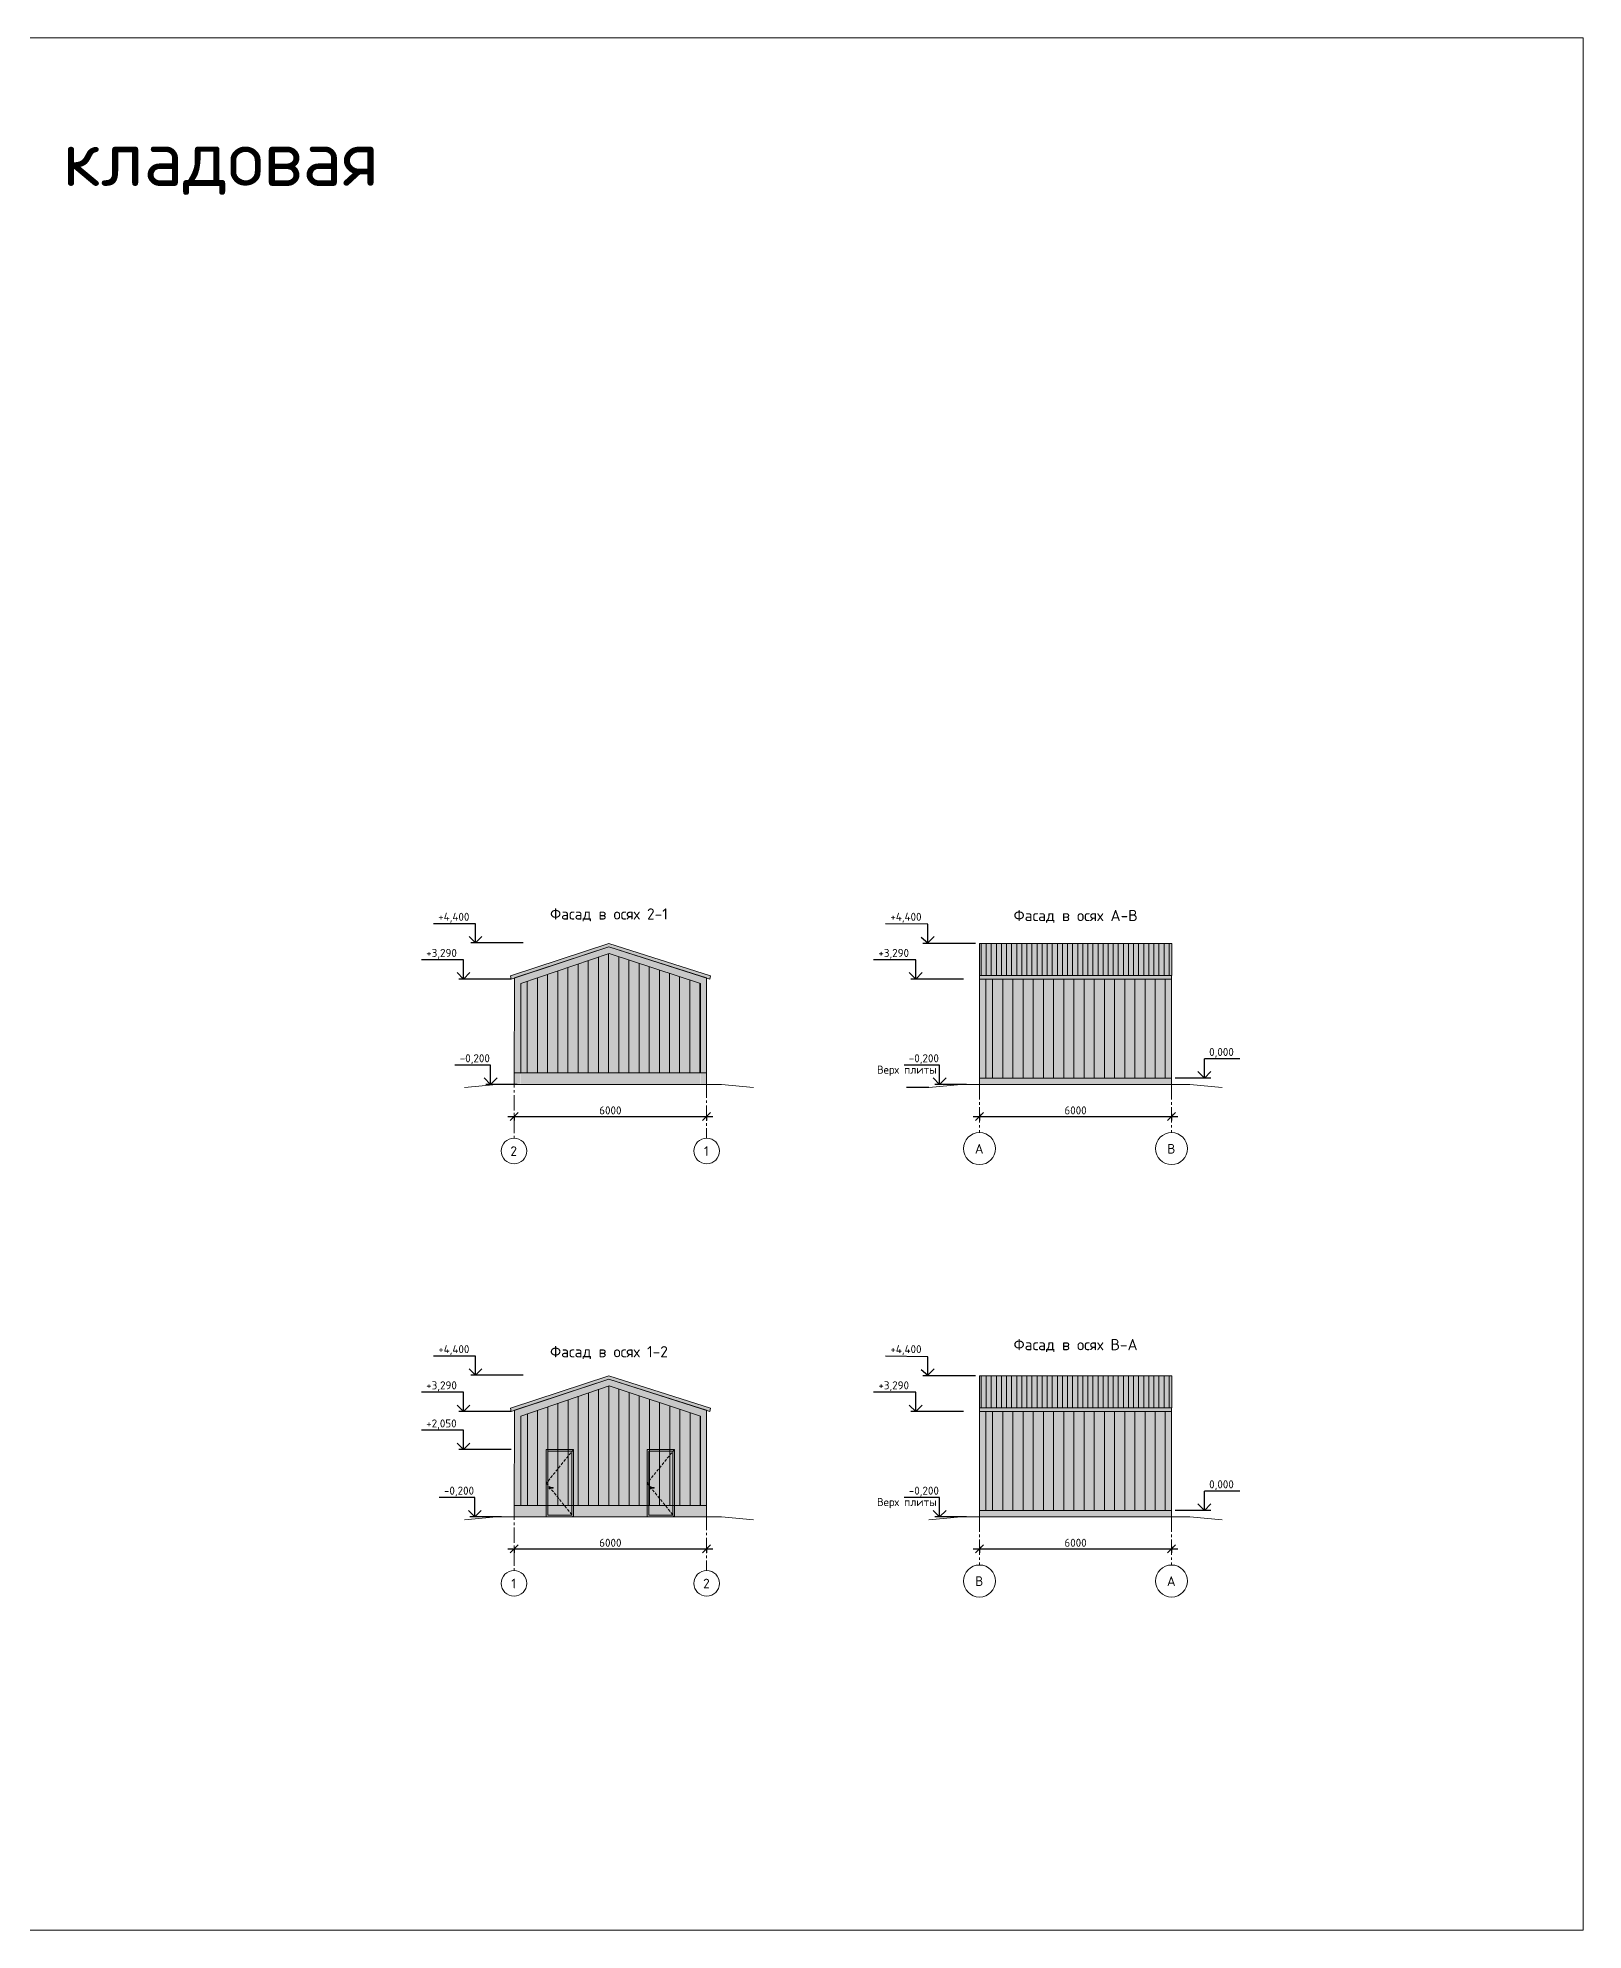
# Model space of a CAD drawing. Header units: millimetres. Extents: x 3795014 to 4300160, y 3869364 to 4016788.
# Drawn here: x 4086145 to 4134422, y 3869364 to 3928475 of the extents above; entities that cross this region are included whole.
import ezdxf
from ezdxf.enums import TextEntityAlignment as Align

# ---------------------------------------------------------------- set-up
doc = ezdxf.new("R2010")
doc.units = ezdxf.units.MM
doc.linetypes.add('HIDDEN', pattern=[0.375, 0.25, -0.125])
doc.linetypes.add('осевая2', pattern=[28.575, 19.05, -3.175, 3.175, -3.175])
doc.layers.get('Defpoints').update_dxf_attribs({"color": 3})
doc.layers.add('1', color=7, linetype='Continuous')
for name, color, linetype, lineweight in [('двери', 7, 'Continuous', 25), ('Дополнительная', 7, 'Continuous', 18), ('оси', 7, 'осевая2', 13), ('отметки', 7, 'Continuous', 18), ('размеры', 7, 'Continuous', 18), ('текст', 7, 'Continuous', 20), ('штриховка', 7, 'Continuous', 9)]:
    doc.layers.add(name, color=color, linetype=linetype, lineweight=lineweight)
doc.styles.add('ВНИПИТЕКСТ', font='isocpeui.ttf')
doc.styles.add('ГОСТ 2.304', font='isocpeur.ttf')
doc.dimstyles.new('СПДС$0', dxfattribs={"dimscale": 100, "dimtxt": 2.5, "dimasz": 2.5, "dimexe": 1.25, "dimexo": 0.004, "dimgap": 1, "dimtad": 1, "dimdec": 0, "dimtxsty": 'ВНИПИТЕКСТ', "dimblk": 'OBLIQUE', "dimcen": 0, "dimdle": 1.25, "dimclrd": 256, "dimclre": 256, "dimclrt": 256, "dimadec": 0, "dimazin": 2, "dimtfac": 1, "dimtdec": 0, "dimtmove": 1, "dimatfit": 3, "dimldrblk": 'NONE', "dimfxl": 1, "dimlwd": -1, "dimlwe": -1, "dimarcsym": 0})

# ---------------------------------------------------------------- blocks, each defined once
blk = doc.blocks.new('_Oblique')
at = {"color": 0, "linetype": 'ByBlock', "lineweight": -2}
blk.add_line((-0.5, -0.5), (0.5, 0.5), dxfattribs=at)
blk = doc.blocks.new('*D139')
at = {"layer": 'Defpoints', "color": 0, "lineweight": 20, "transparency": 16777216}
for p in [(4101031, 3894832), (4107031, 3894832), (4107031, 3894784)]:
    blk.add_point(p, dxfattribs=at)
at = {"layer": 'размеры', "color": 0, "lineweight": -2, "transparency": 16777216}
for p, q in [((4100831, 3894784), (4107231, 3894784)), ((4101031, 3894770), (4101031, 3894659)), ((4107031, 3894770), (4107031, 3894659))]:
    blk.add_line(p, q, dxfattribs=at)
at = {"layer": 'размеры', "color": 0, "lineweight": -2, "transparency": 16777216, "xscale": 250, "yscale": 250, "zscale": 250, "rotation": 180}
blk.add_blockref('_Oblique', (4101031, 3894784), dxfattribs=at)
at = {"layer": 'размеры', "color": 0, "lineweight": -2, "transparency": 16777216, "xscale": 250, "yscale": 250, "zscale": 250}
blk.add_blockref('_Oblique', (4107031, 3894784), dxfattribs=at)
at = {"layer": 'размеры', "color": 0, "transparency": 16777216, "insert": (4104031, 3894972), "char_height": 250, "attachment_point": 5, "style": 'ГОСТ 2.304'}
blk.add_mtext('\\A1;6000', dxfattribs=at)
blk = doc.blocks.new('*D132')
at = {"layer": 'Defpoints', "color": 0, "lineweight": 20, "transparency": 16777216}
for p in [(4115564, 3894922), (4121564, 3894922), (4121564, 3894784)]:
    blk.add_point(p, dxfattribs=at)
at = {"layer": 'размеры', "color": 0, "lineweight": -2, "transparency": 16777216}
for p, q in [((4115564, 3894860), (4115564, 3894659)), ((4121564, 3894860), (4121564, 3894659)), ((4115364, 3894784), (4121764, 3894784))]:
    blk.add_line(p, q, dxfattribs=at)
at = {"layer": 'размеры', "color": 0, "lineweight": -2, "transparency": 16777216, "xscale": 250, "yscale": 250, "zscale": 250, "rotation": 180}
blk.add_blockref('_Oblique', (4115564, 3894784), dxfattribs=at)
at = {"layer": 'размеры', "color": 0, "lineweight": -2, "transparency": 16777216, "xscale": 250, "yscale": 250, "zscale": 250}
blk.add_blockref('_Oblique', (4121564, 3894784), dxfattribs=at)
at = {"layer": 'размеры', "color": 0, "transparency": 16777216, "insert": (4118564, 3894972), "char_height": 250, "width": 709.66, "attachment_point": 5, "style": 'ГОСТ 2.304'}
blk.add_mtext('\\A1;6000', dxfattribs=at)
blk = doc.blocks.new('*D141')
at = {"layer": 'Defpoints', "color": 0, "lineweight": 20, "transparency": 16777216}
for p in [(4101031, 3881326), (4107031, 3881326), (4107031, 3881278)]:
    blk.add_point(p, dxfattribs=at)
at = {"layer": 'размеры', "color": 0, "lineweight": -2, "transparency": 16777216}
for p, q in [((4100831, 3881278), (4107231, 3881278)), ((4101031, 3881264), (4101031, 3881153)), ((4107031, 3881264), (4107031, 3881153))]:
    blk.add_line(p, q, dxfattribs=at)
at = {"layer": 'размеры', "color": 0, "lineweight": -2, "transparency": 16777216, "xscale": 250, "yscale": 250, "zscale": 250, "rotation": 180}
blk.add_blockref('_Oblique', (4101031, 3881278), dxfattribs=at)
at = {"layer": 'размеры', "color": 0, "lineweight": -2, "transparency": 16777216, "xscale": 250, "yscale": 250, "zscale": 250}
blk.add_blockref('_Oblique', (4107031, 3881278), dxfattribs=at)
at = {"layer": 'размеры', "color": 0, "transparency": 16777216, "insert": (4104031, 3881466), "char_height": 250, "attachment_point": 5, "style": 'ГОСТ 2.304'}
blk.add_mtext('\\A1;6000', dxfattribs=at)
blk = doc.blocks.new('дверь')
at = {"layer": 'штриховка', "lineweight": 20, "ltscale": 100, "true_color": 0x007cb0}
h = blk.add_hatch(color=144, dxfattribs=at)
h.dxf.hatch_style = 1
h.paths.add_polyline_path([(4046677, 3954350), (4048377, 3954350), (4048377, 3958550), (4046677, 3958550)])
at = {"layer": '1', "linetype": 'HIDDEN', "lineweight": 20, "ltscale": 700}
for p, q in [((4048377, 3958550), (4046677, 3956448)), ((4046677, 3956448), (4048377, 3954350))]:
    blk.add_line(p, q, dxfattribs=at)
at = {"layer": '1', "lineweight": 20, "ltscale": 100}
for points in [[(4046677, 3954350), (4048377, 3954350), (4048377, 3958550), (4046677, 3958550)], [(4046777, 3954450), (4048277, 3954450), (4048277, 3958450), (4046777, 3958450)], [(4046927, 3956216), (4046862, 3956216), (4046862, 3956085), (4046927, 3956085)], [(4046889, 3956174), (4047111, 3956174), (4047111, 3956135), (4046889, 3956135)]]:
    blk.add_lwpolyline(points, close=True, dxfattribs=at)
at = {"layer": 'двери', "linetype": 'Continuous', "lineweight": 20}
for p, q in [((4046848, 3958550), (4048377, 3958550)), ((4048377, 3954350), (4048377, 3958353))]:
    blk.add_line(p, q, dxfattribs=at)
blk = doc.blocks.new('*D136')
at = {"layer": 'Defpoints', "color": 0, "lineweight": 20, "transparency": 16777216}
for p in [(4115564, 3881416), (4121564, 3881416), (4121564, 3881278)]:
    blk.add_point(p, dxfattribs=at)
at = {"layer": 'размеры', "color": 0, "lineweight": -2, "transparency": 16777216}
for p, q in [((4115364, 3881278), (4121764, 3881278)), ((4115564, 3881353), (4115564, 3881153)), ((4121564, 3881353), (4121564, 3881153))]:
    blk.add_line(p, q, dxfattribs=at)
at = {"layer": 'размеры', "color": 0, "lineweight": -2, "transparency": 16777216, "xscale": 250, "yscale": 250, "zscale": 250, "rotation": 180}
blk.add_blockref('_Oblique', (4115564, 3881278), dxfattribs=at)
at = {"layer": 'размеры', "color": 0, "lineweight": -2, "transparency": 16777216, "xscale": 250, "yscale": 250, "zscale": 250}
blk.add_blockref('_Oblique', (4121564, 3881278), dxfattribs=at)
at = {"layer": 'размеры', "color": 0, "transparency": 16777216, "insert": (4118564, 3881466), "char_height": 250, "width": 709.66, "attachment_point": 5, "style": 'ГОСТ 2.304'}
blk.add_mtext('\\A1;6000', dxfattribs=at)

msp = doc.modelspace()

# ---------------------------------------------------------------- hatches: boundary and pattern name
at = {"layer": 'штриховка', "lineweight": 20, "ltscale": 100, "true_color": 0x007cb0}
h = msp.add_hatch(color=144, dxfattribs=at)
h.dxf.hatch_style = 1
h.paths.add_polyline_path([(4106848.7, 3898931.3), (4103988.9, 3899876.1), (4101231.3, 3898931.1), (4101221.2, 3895784.4), (4106840.8, 3895784.4)], flags=16)
h.paths.add_polyline_path([(4103988.9, 3899876.1), (4106848.7, 3898931.3), (4106851.5, 3895784.4), (4107027.7, 3895784.4), (4107031, 3899109.8), (4103988.1, 3900082), (4101041, 3899109.8), (4101025.8, 3895784.5), (4101223.8, 3895784.3), (4101231.3, 3898931.1)])
h.paths.add_polyline_path([(4103988.1, 3900082), (4107141.8, 3899074.4), (4107162.8, 3899172.2), (4103987.8, 3900184.4), (4100912.2, 3899172.1), (4100933.8, 3899074.4)])
at = {"layer": 'штриховка', "lineweight": 20, "ltscale": 100}
h = msp.add_hatch(dxfattribs=at)
h.set_pattern_fill('ANSI31', color=256, scale=50, angle=45)
h.set_pattern_definition([(90, (3872885.22, 3804092.39), (-158.75, 0), [])])
h.paths.add_polyline_path([(4121566.9, 3900184.4), (4115563.6, 3900184.4), (4115563.6, 3899184.8), (4121566.9, 3899184.8)])
at = {"layer": 'штриховка', "lineweight": 20, "ltscale": 100, "true_color": 0x007cb0}
h = msp.add_hatch(color=144, dxfattribs=at)
h.dxf.hatch_style = 1
h.paths.add_polyline_path([(4121565.7, 3895784.4), (4121561.5, 3900184.4), (4115565.7, 3900184.4), (4115569.8, 3895784.4)])
at = {"layer": 'штриховка', "lineweight": 20, "ltscale": 100}
h = msp.add_hatch(dxfattribs=at)
h.set_pattern_fill('ANSI31', color=256, scale=100, angle=45)
h.set_pattern_definition([(90, (-138144.04, 12058.84), (-317.5, 0), [])])
h.paths.add_polyline_path([(4106841.9, 3896139.8), (4106840.5, 3898931.3), (4103980.6, 3899876.1), (4101223.1, 3898931.1), (4101223.2, 3896141)])
h = msp.add_hatch(dxfattribs=at)
h.set_pattern_fill('ANSI31', color=256, scale=100, angle=45)
h.set_pattern_definition([(90, (-123603.22, 12058.84), (-317.5, 0), [])])
h.paths.add_polyline_path([(4121363.6, 3895983), (4121363.6, 3899074.7), (4115763.6, 3899074), (4115763.6, 3895982.3)])
at = {"layer": 'штриховка', "lineweight": 20, "ltscale": 100, "true_color": 0x007cb0}
h = msp.add_hatch(color=144, dxfattribs=at)
h.dxf.hatch_style = 1
h.paths.add_polyline_path([(4106848.7, 3885425), (4103988.9, 3886369.9), (4101231.3, 3885424.9), (4101231.8, 3882278.1), (4106851.5, 3882278.1)], flags=16)
h.paths.add_polyline_path([(4103988.9, 3886369.9), (4106848.7, 3885425), (4106851.5, 3882278.1), (4107027.7, 3882278.1), (4107031, 3885603.6), (4103988.1, 3886575.8), (4101041, 3885603.5), (4101033.9, 3882278.2), (4101231.8, 3882278), (4101231.3, 3885424.9)])
h.paths.add_polyline_path([(4103988.1, 3886575.8), (4107141.8, 3885568.2), (4107162.8, 3885665.9), (4103987.8, 3886678.1), (4100912.2, 3885665.8), (4100933.8, 3885568.2)])
at = {"layer": 'штриховка', "lineweight": 20, "ltscale": 100}
h = msp.add_hatch(dxfattribs=at)
h.set_pattern_fill('ANSI31', color=256, scale=50, angle=45)
h.set_pattern_definition([(90, (3872885.22, 3790586.12), (-158.75, 0), [])])
h.paths.add_polyline_path([(4121566.9, 3886678.1), (4115563.6, 3886678.1), (4115563.6, 3885678.6), (4121566.9, 3885678.6)])
at = {"layer": 'штриховка', "lineweight": 20, "ltscale": 100, "true_color": 0x007cb0}
h = msp.add_hatch(color=144, dxfattribs=at)
h.dxf.hatch_style = 1
h.paths.add_polyline_path([(4121562.8, 3882278.1), (4121564.4, 3886678.1), (4115565.7, 3886678.1), (4115564, 3882278.1)])
at = {"layer": 'штриховка', "lineweight": 20, "ltscale": 100}
h = msp.add_hatch(dxfattribs=at)
h.set_pattern_fill('ANSI31', color=256, scale=100, angle=45)
h.set_pattern_definition([(90, (-138135.82, -1447.43), (-317.5, 0), [])])
h.paths.add_polyline_path([(4106850.1, 3882633.5), (4106848.7, 3885425), (4103988.9, 3886369.9), (4101231.3, 3885424.9), (4101231.5, 3882634.7)])
h = msp.add_hatch(dxfattribs=at)
h.set_pattern_fill('ANSI31', color=256, scale=100, angle=45)
h.set_pattern_definition([(90, (-123603.22, -1447.43), (-317.5, 0), [])])
h.paths.add_polyline_path([(4121363.6, 3882476.7), (4121363.6, 3885568.5), (4115763.6, 3885567.8), (4115763.6, 3882476)])

# ---------------------------------------------------------------- linework, layer by layer
at = {"lineweight": 20, "ltscale": 100}
msp.add_lwpolyline([(4040423.5, 3928475.3), (4134421.7, 3928475.3), (4134421.7, 3869364.2), (4040423.5, 3869364.2)], close=True, dxfattribs=at)
at = {"layer": 'двери', "linetype": 'Continuous', "lineweight": 20}
for p, q in [((4103988, 3900184.4), (4100912.2, 3899172)), ((4103987.6, 3900184.4), (4107162.8, 3899172.2)), ((4115563.6, 3900184.4), (4120679.6, 3900184.4)), ((4103988.1, 3900082), (4100933.9, 3899074.4)), ((4103988.1, 3900082), (4107141.8, 3899074.4)), ((4100933.9, 3899074.4), (4100912.2, 3899172)), ((4107141.8, 3899074.4), (4107162.8, 3899172.2)), ((4115563.6, 3899184.8), (4120679.6, 3899184.8)), ((4115563.6, 3899123.1), (4115563.6, 3895784.4)), ((4115763.6, 3899074.4), (4115763.6, 3895982.6)), ((4121363.6, 3895982.6), (4121363.6, 3899074.4)), ((4121563.6, 3899123.5), (4121563.6, 3895784.4)), ((4101031.7, 3896140.4), (4107041, 3896140.4)), ((4115563.6, 3895982.6), (4121563.6, 3895982.6)), ((4103988, 3886678.1), (4100912.2, 3885665.7)), ((4103988.1, 3886575.7), (4100933.9, 3885568.1)), ((4103987.6, 3886678.1), (4107162.8, 3885665.9)), ((4103988.1, 3886575.7), (4107141.8, 3885568.1)), ((4115563.6, 3886678.1), (4120679.6, 3886678.1)), ((4100933.9, 3885568.1), (4100912.2, 3885665.7)), ((4107141.8, 3885568.1), (4107162.8, 3885665.9)), ((4115563.6, 3885678.6), (4120679.6, 3885678.6)), ((4115563.6, 3885616.8), (4115563.6, 3882278.1)), ((4115763.6, 3885568.1), (4115763.6, 3882476.4)), ((4121363.6, 3882476.4), (4121363.6, 3885568.1)), ((4121563.6, 3885617.2), (4121563.6, 3882278.1)), ((4101031.7, 3882634.1), (4107041, 3882634.1)), ((4115563.6, 3882476.4), (4121563.6, 3882476.4))]:
    msp.add_line(p, q, dxfattribs=at)
at = {"layer": 'двери', "lineweight": 20, "ltscale": 100}
for p, q in [((4121563.6, 3898986.6), (4121563.6, 3899184.8)), ((4101031.7, 3896137.9), (4107041, 3896140.4)), ((4121563.6, 3885480.3), (4121563.6, 3885678.6)), ((4101031.7, 3882631.7), (4107041, 3882634.1))]:
    msp.add_line(p, q, dxfattribs=at)
for points in [[(4115563.6, 3899184.8), (4121566.9, 3899184.8), (4121566.9, 3900184.4), (4115563.6, 3900184.4)], [(4115563.6, 3899184.8), (4121563.6, 3899184.8), (4121563.6, 3899074.4), (4115563.6, 3899074.4)], [(4121363.6, 3899074.4), (4121563.6, 3899074.4), (4121563.6, 3895982.6), (4121363.6, 3895982.6)], [(4115563.6, 3885678.6), (4121566.9, 3885678.6), (4121566.9, 3886678.1), (4115563.6, 3886678.1)], [(4115563.6, 3885678.6), (4121563.6, 3885678.6), (4121563.6, 3885568.1), (4115563.6, 3885568.1)], [(4121363.6, 3885568.1), (4121563.6, 3885568.1), (4121563.6, 3882476.4), (4121363.6, 3882476.4)]]:
    msp.add_lwpolyline(points, close=True, dxfattribs=at)
at = {"layer": 'двери', "linetype": 'Continuous', "lineweight": 20}
for points in [[(4101031, 3895784.4), (4101041, 3899109.7), (4103988.1, 3900082), (4107031, 3899109.8), (4107031, 3895784.4), (4101031, 3895784.4)], [(4101031, 3882278.1), (4101041, 3885603.5), (4103988.1, 3886575.7), (4107031, 3885603.5), (4107031, 3882278.1), (4101031, 3882278.1)]]:
    msp.add_lwpolyline(points, dxfattribs=at)
at = {"layer": 'двери', "lineweight": 20, "ltscale": 100}
for points in [[(4101231.9, 3896138.7), (4101231.3, 3898931.1), (4103988.9, 3899876.1), (4106848.7, 3898931.3), (4106852.2, 3896142.1), (4101232, 3896138.7)], [(4101231.9, 3882632.5), (4101231.3, 3885424.9), (4103988.9, 3886369.9), (4106848.7, 3885425), (4106852.2, 3882635.9), (4101232, 3882632.5)]]:
    msp.add_lwpolyline(points, dxfattribs=at)
at = {"layer": 'Дополнительная'}
for p, q in [((4099474, 3895684.8), (4100478, 3895784.4)), ((4107498, 3895784.4), (4100478, 3895784.4)), ((4108502, 3895684.8), (4107498, 3895784.4)), ((4113984.2, 3895684.8), (4114988.2, 3895784.4)), ((4118601, 3895784.4), (4115000.6, 3895784.4)), ((4123143, 3895684.8), (4122139, 3895784.4)), ((4099474, 3882178.5), (4100478, 3882278.1)), ((4107498, 3882278.1), (4100478, 3882278.1)), ((4108502, 3882178.5), (4107498, 3882278.1)), ((4113984.2, 3882178.5), (4114988.2, 3882278.1)), ((4118601, 3882278.1), (4115000.6, 3882278.1)), ((4123143, 3882178.5), (4122139, 3882278.1))]:
    msp.add_line(p, q, dxfattribs=at)
at = {"layer": 'Дополнительная', "linetype": 'Continuous', "ltscale": 0.083333}
for points in [[(4114999.8, 3895784.4), (4122139, 3895784.4), (4122139, 3895784.4), (4114999.8, 3895784.4)], [(4114999.8, 3882278.1), (4122139, 3882278.1), (4122139, 3882278.1), (4114999.8, 3882278.1)]]:
    msp.add_lwpolyline(points, close=True, dxfattribs=at)
at = {"layer": 'Дополнительная'}
for centre, radius in [((4115563.6, 3893776.7), 500), ((4121563.6, 3893776.7), 500), ((4101021, 3893703.2), 400), ((4107041, 3893703.2), 400), ((4115563.6, 3880270.5), 500), ((4121563.6, 3880270.5), 500), ((4101021, 3880196.9), 400), ((4107041, 3880196.9), 400)]:
    msp.add_circle(centre, radius, dxfattribs=at)
at = {"layer": 'оси', "ltscale": 25}
for p, q in [((4101031, 3896875.5), (4101031, 3894096.2)), ((4107031, 3895841.2), (4107031, 3894102.2)), ((4101031, 3883369.2), (4101031, 3880589.9)), ((4107031, 3882334.9), (4107031, 3880595.9))]:
    msp.add_line(p, q, dxfattribs=at)
at = {"layer": 'оси', "ltscale": 25, "extrusion": (1, 0, 0)}
for points, elevation in [([(3895784.4, 0), (3894276.7, 0)], 4115563.6), ([(3895784.4, 0), (3894276.7, 0)], 4121563.6), ([(3882278.1, 0), (3880770.5, 0)], 4115563.6), ([(3882278.1, 0), (3880770.5, 0)], 4121563.6)]:
    msp.add_lwpolyline(points, dxfattribs=dict(at, elevation=elevation))
at = {"layer": 'отметки', "linetype": 'Continuous', "lineweight": 25, "ltscale": 50}
for p, q in [((4099819.7, 3900804.4), (4098503, 3900804.4)), ((4099819.7, 3900204.4), (4099819.7, 3900804.4)), ((4113945.2, 3900784.4), (4112628.5, 3900804.4)), ((4113945.2, 3900204.4), (4113945.2, 3900784.4)), ((4101308.3, 3900204.4), (4099669.7, 3900204.4)), ((4115433.8, 3900184.4), (4113795.2, 3900184.4)), ((4099445.3, 3899674.4), (4098128.5, 3899674.4)), ((4099445.3, 3899074.4), (4099445.3, 3899674.4)), ((4113570.8, 3899674.4), (4112254, 3899674.4)), ((4113570.8, 3899074.4), (4113570.8, 3899674.4)), ((4100933.9, 3899074.4), (4099295.3, 3899074.4)), ((4115059.4, 3899074.4), (4113420.8, 3899074.4)), ((4100289.9, 3896384.4), (4099176.9, 3896384.4)), ((4100289.9, 3895784.4), (4100289.9, 3896384.4)), ((4114317.9, 3896384.4), (4113204.9, 3896384.4)), ((4114317.9, 3895784.4), (4114317.9, 3896384.4)), ((4122587.1, 3895982.6), (4122587.1, 3896582.6)), ((4123700.1, 3896582.6), (4122587.1, 3896582.6)), ((4101124.8, 3895784.4), (4100139.9, 3895784.4)), ((4113984.2, 3895684.8), (4113278.2, 3895684.8)), ((4115152.8, 3895784.4), (4114167.9, 3895784.4)), ((4122791.8, 3895982.6), (4121678.8, 3895982.6)), ((4099819.7, 3887298.1), (4098503, 3887298.1)), ((4099819.7, 3886698.1), (4099819.7, 3887298.1)), ((4113945.2, 3887278.1), (4112628.5, 3887298.1)), ((4113945.2, 3886698.1), (4113945.2, 3887278.1)), ((4101308.3, 3886698.1), (4099669.7, 3886698.1)), ((4115433.8, 3886678.1), (4113795.2, 3886678.1)), ((4099445.3, 3886168.1), (4098128.5, 3886168.1)), ((4099445.3, 3885568.1), (4099445.3, 3886168.1)), ((4113570.8, 3886168.1), (4112254, 3886168.1)), ((4113570.8, 3885568.1), (4113570.8, 3886168.1)), ((4100933.9, 3885568.1), (4099295.3, 3885568.1)), ((4115059.4, 3885568.1), (4113420.8, 3885568.1)), ((4099445.3, 3884978.1), (4098128.5, 3884978.1)), ((4099445.3, 3884378.1), (4099445.3, 3884978.1)), ((4100933.9, 3884378.1), (4099295.3, 3884378.1)), ((4122587.1, 3882476.4), (4122587.1, 3883076.4)), ((4123700.1, 3883076.4), (4122587.1, 3883076.4)), ((4099795.3, 3882878.1), (4098682.3, 3882878.1)), ((4099795.3, 3882278.1), (4099795.3, 3882878.1)), ((4114317.9, 3882878.1), (4113204.9, 3882878.1)), ((4114317.9, 3882278.1), (4114317.9, 3882878.1)), ((4122791.8, 3882476.4), (4121678.8, 3882476.4)), ((4100630.2, 3882278.1), (4099645.3, 3882278.1)), ((4115152.8, 3882278.1), (4114167.9, 3882278.1))]:
    msp.add_line(p, q, dxfattribs=at)
for points in [[(4099619.7, 3900404.4), (4099819.7, 3900204.4), (4100019.7, 3900404.4)], [(4113745.2, 3900384.4), (4113945.2, 3900204.4), (4114145.2, 3900404.4)], [(4099245.3, 3899274.4), (4099445.3, 3899074.4), (4099645.3, 3899274.4)], [(4113370.8, 3899274.4), (4113570.8, 3899074.4), (4113770.8, 3899274.4)], [(4122387.1, 3896182.6), (4122587.1, 3895982.6), (4122787.1, 3896182.6)], [(4100089.9, 3895984.4), (4100289.9, 3895784.4), (4100489.9, 3895984.4)], [(4114117.9, 3895984.4), (4114317.9, 3895784.4), (4114517.9, 3895984.4)], [(4099619.7, 3886898.1), (4099819.7, 3886698.1), (4100019.7, 3886898.1)], [(4113745.2, 3886878.1), (4113945.2, 3886698.1), (4114145.2, 3886898.1)], [(4099245.3, 3885768.1), (4099445.3, 3885568.1), (4099645.3, 3885768.1)], [(4113370.8, 3885768.1), (4113570.8, 3885568.1), (4113770.8, 3885768.1)], [(4099245.3, 3884578.1), (4099445.3, 3884378.1), (4099645.3, 3884578.1)], [(4099595.3, 3882478.1), (4099795.3, 3882278.1), (4099995.3, 3882478.1)], [(4114117.9, 3882478.1), (4114317.9, 3882278.1), (4114517.9, 3882478.1)], [(4122387.1, 3882676.4), (4122587.1, 3882476.4), (4122787.1, 3882676.4)]]:
    msp.add_lwpolyline(points, dxfattribs=at)

# ---------------------------------------------------------------- block references
at = {"lineweight": 20, "xscale": 0.5, "yscale": 0.5, "zscale": 0.5}
for p in [(2078692.3, 1905103.3), (2081842.3, 1905103.3)]:
    msp.add_blockref('дверь', p, dxfattribs=at)

# ---------------------------------------------------------------- texts
at = {"layer": 'текст', "style": 'ГОСТ 2.304'}
msp.add_text('кладовая', height=1750, dxfattribs=at).set_placement((4086916.4, 3923848.9))
at = {"layer": 'текст', "linetype": 'Continuous', "lineweight": 25, "ltscale": 50, "style": 'ГОСТ 2.304'}
for s, p in [('+4,400', (4098653, 3900894.4)), ('+4,400', (4112778.5, 3900894.4)), ('+3,290', (4098278.5, 3899764.4)), ('+3,290', (4112404, 3899764.4)), ('-0,200', (4099326.9, 3896474.4)), ('-0,200', (4113354.9, 3896474.4)), ('0,000', (4122737.1, 3896672.6)), ('Верх плиты', (4112360.6, 3896118.6)), ('+4,400', (4098653, 3887388.1)), ('+4,400', (4112778.5, 3887388.1)), ('+3,290', (4098278.5, 3886258.1)), ('+3,290', (4112404, 3886258.1)), ('+2,050', (4098278.5, 3885068.1)), ('-0,200', (4098832.3, 3882968.1)), ('-0,200', (4113354.9, 3882968.1)), ('0,000', (4122737.1, 3883166.4)), ('Верх плиты', (4112360.6, 3882612.4))]:
    msp.add_text(s, height=250, dxfattribs=at).set_placement(p)
at = {"layer": 'текст', "style": 'ГОСТ 2.304'}
for s, p in [('Фасад в осях 2-1', (4103988, 3901107.9)), ('Фасад в осях А-В', (4118565.3, 3901058.9)), ('Фасад в осях В-А', (4118565.3, 3887654.4))]:
    msp.add_text(s, height=350, dxfattribs=at).set_placement(p, align=Align.MIDDLE_CENTER)
for s, p in [('2', (4101011.2, 3893698.4)), ('1', (4107031.2, 3893698.4)), ('А', (4115553.8, 3893772)), ('В', (4121553.8, 3893772)), ('1', (4101011.2, 3880192.2)), ('2', (4107031.2, 3880192.2)), ('В', (4115553.8, 3880265.7)), ('А', (4121553.8, 3880265.7))]:
    msp.add_text(s, height=300, dxfattribs=at).set_placement(p, align=Align.MIDDLE)
msp.add_text('Фасад в осях 1-2', height=350, dxfattribs=at).set_placement((4103988, 3887608.9), align=Align.TOP_CENTER)

# ---------------------------------------------------------------- dimensions: what is measured, and where the dimension line sits
at = {"layer": 'размеры'}
for base, p1, p2, override, picture, middle in [((4107031, 3894784.4), (4101031, 3894832.5), (4107031, 3894832.5), {"dimscale": 100, "dimexo": 0.625, "dimgap": 0.625, "dimlfac": 1, "dimrnd": 0.001, "dimtxsty": 'ГОСТ 2.304', "dimcen": 2.5, "dimdle": 2, "dimclrd": 0, "dimclre": 0, "dimclrt": 0, "dimtfac": 0.75, "dimtolj": 1, "dimlwd": -2, "dimlwe": -2, "dimarcsym": 1}, '*D139', (4104031, 3894971.9)), ((4121563.6, 3894784.4), (4115563.6, 3894922.1), (4121563.6, 3894922.1), {"dimscale": 100, "dimexo": 0.625, "dimgap": 0.625, "dimrnd": 0.001, "dimtxsty": 'ГОСТ 2.304', "dimcen": 2.5, "dimdle": 2, "dimclrd": 0, "dimclre": 0, "dimclrt": 0, "dimtfac": 0.75, "dimtolj": 1, "dimlwd": -2, "dimlwe": -2, "dimarcsym": 1}, '*D132', (4118563.6, 3894971.9)), ((4107031, 3881278.1), (4101031, 3881326.2), (4107031, 3881326.2), {"dimscale": 100, "dimexo": 0.625, "dimgap": 0.625, "dimlfac": 1, "dimrnd": 0.001, "dimtxsty": 'ГОСТ 2.304', "dimcen": 2.5, "dimdle": 2, "dimclrd": 0, "dimclre": 0, "dimclrt": 0, "dimtfac": 0.75, "dimtolj": 1, "dimlwd": -2, "dimlwe": -2, "dimarcsym": 1}, '*D141', (4104031, 3881465.6)), ((4121563.6, 3881278.1), (4115563.6, 3881415.8), (4121563.6, 3881415.8), {"dimscale": 100, "dimexo": 0.625, "dimgap": 0.625, "dimrnd": 0.001, "dimtxsty": 'ГОСТ 2.304', "dimcen": 2.5, "dimdle": 2, "dimclrd": 0, "dimclre": 0, "dimclrt": 0, "dimtfac": 0.75, "dimtolj": 1, "dimlwd": -2, "dimlwe": -2, "dimarcsym": 1}, '*D136', (4118563.6, 3881465.6))]:
    dim = msp.add_linear_dim(base=base, p1=p1, p2=p2, dimstyle='СПДС$0', override=override, dxfattribs=at)
    dim.commit()
    dim.dimension.update_dxf_attribs({"geometry": picture, "text_midpoint": middle})

doc.saveas('drawing.dxf')
